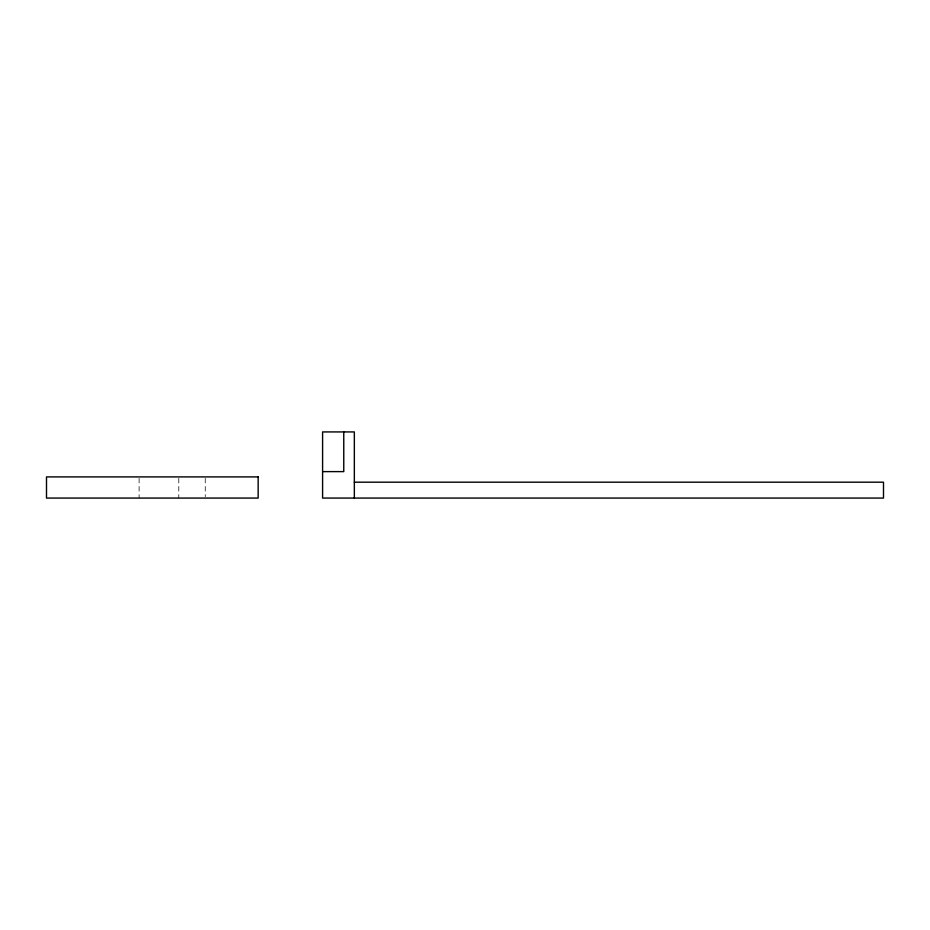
<?xml version="1.0" encoding="UTF-8"?>
<svg xmlns="http://www.w3.org/2000/svg" width="930" height="930" viewBox="0 0 930 930"><rect width="100%" height="100%" fill="white"/><g stroke="black" fill="none" stroke-linecap="round" stroke-linejoin="round"><path stroke-width="0.7" stroke-dasharray="4.65 3.49" d="M205.251 478.322L205.251 496.667M178.793 478.322L178.793 498.073M139.105 478.322L139.105 498.073"/><path stroke-width="1.4" d="M322.594 471.615L343.763 471.615L343.763 431.927M354.342 482.193L883.5 482.193L883.5 498.073L322.594 498.073L322.594 431.927L354.342 431.927L354.342 498.073M258.156 476.904L46.5 476.904L46.5 498.073L258.156 498.073L258.156 476.904"/></g></svg>
